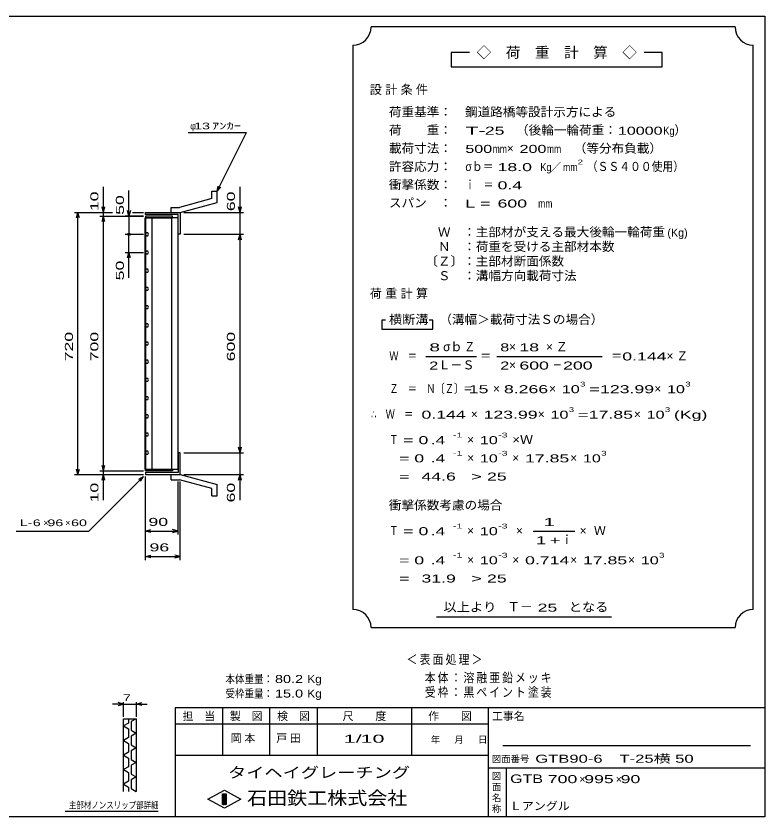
# Model space of a CAD drawing. Units: millimetres, scale not verified. Extents: x -1820 to 1731, y -1282 to 1054.
# Drawn here: x -326 to 1731, y -1146 to 1054 of the extents above; entities that cross this region are included whole.
import ezdxf
from ezdxf.enums import TextEntityAlignment as Align

# ---------------------------------------------------------------- set-up
doc = ezdxf.new("R2010")
doc.units = ezdxf.units.MM
doc.header["$LTSCALE"] = 10
for name, color, linetype, lineweight in [('0_2', 150, 'Continuous', 25), ('16', 3, 'Continuous', 25), ('19', 6, 'Continuous', 25), ('22', 4, 'Continuous', 25), ('24', 2, 'Continuous', 25), ('32', 4, 'Continuous', 25)]:
    doc.layers.add(name, color=color, linetype=linetype, lineweight=lineweight)
doc.styles.add('ベクトル', font='')
doc.styles.get('ベクトル').set_extended_font_data('ベクトル')

msp = doc.modelspace()

# ---------------------------------------------------------------- linework, layer by layer
at = {"layer": '0_2'}
for p, q in [((-1729, 1053.5), (1731, 1053.5)), ((1731, 1053.5), (1731, -1146.5)), ((1731, -846.5), (111, -846.5)), ((111, -846.5), (111, -1146.5)), ((241, -846.5), (241, -976.5)), ((371, -976.5), (371, -846.5)), ((501, -846.5), (501, -976.5)), ((761, -976.5), (761, -846.5)), ((971, -846.5), (971, -1146.5)), ((971, -891.5), (111, -891.5)), ((1691, -951.5), (1011, -951.5)), ((111, -976.5), (971, -976.5)), ((971, -1011.5), (1731, -1011.5)), ((1021, -1146.5), (1021, -1011.5)), ((201, -1097.5), (246, -1072.5)), ((246, -1072.5), (291, -1097.5)), ((246, -1122.5), (201, -1097.5)), ((241, -1082.5), (251, -1082.5)), ((241, -1112.5), (241, -1082.5)), ((241, -1082.5), (243, -1082.5)), ((243, -1082.5), (243, -1112.5)), ((245, -1112.5), (245, -1082.5)), ((245, -1082.5), (247, -1082.5)), ((291, -1097.5), (246, -1122.5)), ((247, -1082.5), (247, -1112.5)), ((249, -1112.5), (249, -1082.5)), ((249, -1082.5), (251, -1082.5)), ((251, -1082.5), (251, -1112.5)), ((251, -1082.5), (251, -1112.5)), ((251, -1112.5), (241, -1112.5)), ((243, -1112.5), (245, -1112.5)), ((247, -1112.5), (249, -1112.5)), ((1731, -1146.5), (-1729, -1146.5))]:
    msp.add_line(p, q, dxfattribs=at)
at = {"layer": '16'}
for p, q in [((28.3, -191.5), (28.3, 499.5)), ((28.3, 499.5), (29, 499.5)), ((104, 504), (29, 504)), ((29, 504), (29, 499.5)), ((29, 499.5), (104, 499.5)), ((29, 499.5), (29, -191.5)), ((119, 499.5), (29, 499.5)), ((46.5, 499.5), (46.5, -191.5)), ((101.5, -191.5), (101.5, 499.5)), ((104, 499.5), (104, 504)), ((119, -191.5), (119, 499.5)), ((31.22, 457.88), (29, 453.96)), ((29, 453.96), (31.28, 450.09)), ((35.72, 457.91), (31.22, 457.88)), ((31.28, 450.09), (35.78, 450.12)), ((38, 454), (35.72, 457.91)), ((35.78, 450.12), (38, 454.04)), ((31.22, 407.88), (29, 403.96)), ((29, 403.96), (31.28, 400.09)), ((35.72, 407.91), (31.22, 407.88)), ((31.28, 400.09), (35.78, 400.12)), ((38, 404), (35.72, 407.91)), ((35.78, 400.12), (38, 404.04)), ((31.22, 357.88), (29, 353.96)), ((29, 353.96), (31.28, 350.09)), ((35.72, 357.91), (31.22, 357.88)), ((38, 354), (35.72, 357.91)), ((35.78, 350.12), (38, 354.04)), ((31.28, 350.09), (35.78, 350.12)), ((31.22, 307.88), (29, 303.96)), ((29, 303.96), (31.28, 300.09)), ((35.72, 307.91), (31.22, 307.88)), ((31.28, 300.09), (35.78, 300.12)), ((38, 304), (35.72, 307.91)), ((35.78, 300.12), (38, 304.04)), ((31.22, 257.88), (29, 253.96)), ((29, 253.96), (31.28, 250.09)), ((35.72, 257.91), (31.22, 257.88)), ((31.28, 250.09), (35.78, 250.12)), ((38, 254), (35.72, 257.91)), ((35.78, 250.12), (38, 254.04)), ((31.22, 207.88), (29, 203.96)), ((29, 203.96), (31.28, 200.09)), ((35.72, 207.91), (31.22, 207.88)), ((31.28, 200.09), (35.78, 200.12)), ((38, 204), (35.72, 207.91)), ((35.78, 200.12), (38, 204.04)), ((31.22, 157.88), (29, 153.96)), ((35.72, 157.91), (31.22, 157.88)), ((38, 154), (35.72, 157.91)), ((35.78, 150.12), (38, 154.04)), ((29, 153.96), (31.28, 150.09)), ((31.28, 150.09), (35.78, 150.12)), ((31.22, 107.88), (29, 103.96)), ((29, 103.96), (31.28, 100.09)), ((35.72, 107.91), (31.22, 107.88)), ((31.28, 100.09), (35.78, 100.12)), ((38, 104), (35.72, 107.91)), ((35.78, 100.12), (38, 104.04)), ((31.22, 57.88), (29, 53.96)), ((29, 53.96), (31.28, 50.09)), ((35.72, 57.91), (31.22, 57.88)), ((31.28, 50.09), (35.78, 50.12)), ((38, 54), (35.72, 57.91)), ((35.78, 50.12), (38, 54.04)), ((31.22, 7.88), (29, 3.96)), ((29, 3.96), (31.28, 0.09)), ((35.72, 7.91), (31.22, 7.88)), ((31.28, 0.09), (35.78, 0.12)), ((38, 4), (35.72, 7.91)), ((35.78, 0.12), (38, 4.04)), ((31.22, -42.12), (29, -46.04)), ((35.72, -42.09), (31.22, -42.12)), ((38, -46), (35.72, -42.09)), ((29, -46.04), (31.28, -49.91)), ((31.28, -49.91), (35.78, -49.88)), ((35.78, -49.88), (38, -45.96)), ((31.22, -92.12), (29, -96.04)), ((29, -96.04), (31.28, -99.91)), ((35.72, -92.09), (31.22, -92.12)), ((31.28, -99.91), (35.78, -99.88)), ((38, -96), (35.72, -92.09)), ((35.78, -99.88), (38, -95.96)), ((31.22, -142.12), (29, -146.04)), ((29, -146.04), (31.28, -149.91)), ((35.72, -142.09), (31.22, -142.12)), ((31.28, -149.91), (35.78, -149.88)), ((38, -146), (35.72, -142.09)), ((35.78, -149.88), (38, -145.96)), ((29, -191.5), (28.3, -191.5)), ((29, -191.5), (104, -191.5)), ((29, -196), (29, -191.5)), ((29, -191.5), (119, -191.5)), ((104, -196), (29, -196)), ((104, -191.5), (104, -196))]:
    msp.add_line(p, q, dxfattribs=at)
at = {"layer": '19'}
for p, q in [((212, 572), (226, 572)), ((212, 552), (212, 572)), ((226, 541), (226, 572)), ((212, 552), (123, 528)), ((100, 528), (123, 528)), ((100, 514), (100, 528)), ((125, 514), (226, 541)), ((29, 508), (29, 514)), ((29, 514), (124, 514)), ((119, 508), (29, 508)), ((100, 514), (125, 514)), ((119, 454), (119, 508)), ((124, 514), (125, 513)), ((125, 513), (125, 454)), ((125, 454), (119, 454)), ((125, -146), (119, -146)), ((119, -146), (119, -200)), ((125, -205), (125, -146)), ((29, -200), (29, -206)), ((119, -200), (29, -200)), ((29, -206), (124, -206)), ((100, -206), (125, -206)), ((100, -220), (100, -206)), ((100, -220), (123, -220)), ((212, -244), (123, -220)), ((124, -206), (125, -205)), ((125, -206), (226, -233)), ((226, -264), (226, -233)), ((212, -264), (212, -244)), ((212, -264), (226, -264))]:
    msp.add_line(p, q, dxfattribs=at)
at = {"layer": '22'}
for p, q in [((147, 734), (307, 734)), ((226, 572), (307, 734)), ((-86, 514), (-86, 584)), ((-16, 504), (-16, 574)), ((226, 572), (229, 586.6)), ((226, 572), (236, 583)), ((289, 514), (289, 584)), ((-86, 514), (-90, 529)), ((-86, 514), (-82, 529)), ((289, 514), (285, 529)), ((289, 514), (293, 529)), ((-166, 514), (-61, 514)), ((-160, 499), (-156, 514)), ((-152, 499), (-156, 514)), ((-156, -206), (-156, 514)), ((-96, 514), (-61, 514)), ((-86, 504), (-86, 514)), ((-16, 504), (-20, 519)), ((-12, 519), (-16, 504)), ((-6, 514), (24, 514)), ((-6, 514), (24, 514)), ((135, 514), (299, 514)), ((289, 454), (289, 514)), ((-96, 504), (24, 504)), ((-90, 489), (-86, 504)), ((-82, 489), (-86, 504)), ((-86, -196), (-86, 504)), ((24, 504), (-26, 504)), ((-16, 504), (-16, 454)), ((-26, 454), (24, 454)), ((-16, 404), (-16, 454)), ((135, 454), (299, 454)), ((285, 439), (289, 454)), ((293, 439), (289, 454)), ((289, -146), (289, 454)), ((-26, 404), (24, 404)), ((-20, 389), (-16, 404)), ((-12, 389), (-16, 404)), ((-16, 334), (-16, 404)), ((289, -146), (285, -131)), ((289, -146), (293, -131)), ((135, -146), (299, -146)), ((289, -206), (289, -146)), ((-156, -206), (-160, -191)), ((-156, -206), (-152, -191)), ((-96, -196), (24, -196)), ((-86, -196), (-90, -181)), ((-86, -196), (-82, -181)), ((-86, -206), (-86, -196)), ((-166, -206), (24, -206)), ((-126, -361), (24, -211)), ((-96, -206), (24, -206)), ((-90, -221), (-86, -206)), ((-82, -221), (-86, -206)), ((-86, -276), (-86, -206)), ((11, -219), (24, -211)), ((16, -224), (24, -211)), ((29, -371), (29, -211)), ((29, -441), (29, -211)), ((135, -206), (299, -206)), ((285, -221), (289, -206)), ((293, -221), (289, -206)), ((289, -276), (289, -206)), ((119, -371), (119, -225)), ((125, -441), (125, -225)), ((-326, -361), (-126, -361)), ((29, -361), (44, -357)), ((44, -365), (29, -361)), ((29, -361), (119, -361)), ((119, -361), (104, -357)), ((104, -365), (119, -361)), ((29, -431), (44, -427)), ((44, -435), (29, -431)), ((29, -431), (125, -431)), ((125, -431), (110, -427)), ((110, -435), (125, -431))]:
    msp.add_line(p, q, dxfattribs=at)
msp.add_circle((-16, 454), 3, dxfattribs=at)
at = {"layer": '24', "color": 4}
for p, q in [((1649, 1023.5), (649, 1023.5)), ((599, 973.5), (599, -576.5)), ((1699, -576.5), (1699, 973.5)), ((919, 953.5), (869, 953.5)), ((869, 953.5), (869, 913.5)), ((1449, 953.5), (1399, 953.5)), ((1449, 913.5), (1449, 953.5)), ((869, 913.5), (1449, 913.5)), ((689, 218.5), (679, 218.5)), ((679, 218.5), (679, 193.5)), ((819, 218.5), (809, 218.5)), ((819, 193.5), (819, 218.5)), ((679, 193.5), (819, 193.5)), ((799, 118.5), (939, 118.5)), ((994, 118.5), (1284, 118.5)), ((1094, -361.5), (1209, -361.5)), ((829, -596.5), (1309, -596.5)), ((649, -626.5), (1649, -626.5))]:
    msp.add_line(p, q, dxfattribs=at)
for centre, start, end in [((599, 1023.5), 270, 0), ((1699, 1023.5), 180, 270), ((599, -626.5), 0, 90), ((1699, -626.5), 90, 180)]:
    msp.add_arc(centre, 50, start, end, dxfattribs=at)
at = {"layer": '32'}
for p, q in [((-31, -836.5), (-46, -832.5)), ((-31, -871.5), (-31, -831.5)), ((4, -831.5), (4, -871.5)), ((4, -836.5), (19, -832.5)), ((-31, -836.5), (-61, -836.5)), ((-46, -840.5), (-31, -836.5)), ((-31, -836.5), (4, -836.5)), ((19, -840.5), (4, -836.5)), ((4, -836.5), (34, -836.5)), ((-31, -876.5), (4, -876.5)), ((-31, -1076.5), (-31, -876.5)), ((-17, -876.5), (-17, -888.5)), ((4, -876.5), (-10, -884.5)), ((4, -876.5), (4, -1076.5)), ((-17, -888.5), (-31, -896.5)), ((-31, -896.5), (-17, -904.5)), ((-10, -884.5), (-10, -908.5)), ((-17, -904.5), (-17, -928.5)), ((-10, -908.5), (4, -916.5)), ((4, -916.5), (-10, -924.5)), ((-17, -928.5), (-31, -936.5)), ((-31, -936.5), (-17, -944.5)), ((-17, -944.5), (-17, -968.5)), ((-10, -924.5), (-10, -948.5)), ((-10, -948.5), (4, -956.5)), ((4, -956.5), (-10, -964.5)), ((-10, -964.5), (-10, -988.5)), ((-17, -968.5), (-31, -976.5)), ((-31, -976.5), (-17, -984.5)), ((-17, -984.5), (-17, -1008.5)), ((-10, -988.5), (4, -996.5)), ((-17, -1008.5), (-31, -1016.5)), ((4, -996.5), (-10, -1004.5)), ((-10, -1004.5), (-10, -1028.5)), ((-31, -1016.5), (-17, -1024.5)), ((-17, -1024.5), (-17, -1048.5)), ((-10, -1028.5), (4, -1036.5)), ((-17, -1048.5), (-31, -1056.5)), ((4, -1036.5), (-10, -1044.5)), ((-10, -1044.5), (-10, -1068.5)), ((-31, -1056.5), (-17, -1064.5)), ((-17, -1064.5), (-17, -1076.5)), ((-10, -1068.5), (4, -1076.5)), ((64, -1131.5), (-191, -1131.5))]:
    msp.add_line(p, q, dxfattribs=at)

# ---------------------------------------------------------------- texts
at = {"layer": '0_2', "style": 'ベクトル'}
for s, height, p in [('担\u3000当', 21.99, (131, -869.5)), ('製\u3000図', 21.99, (261, -869.5)), ('検\u3000図', 21.99, (391, -869.5)), ('尺\u3000\u3000度', 21.99, (571, -869.5)), ('作\u3000\u3000図', 21.99, (806, -869.5)), ('工事名', 21.99, (981, -869.5)), ('年', 18.33, (813, -934)), ('月', 18.33, (878, -934)), ('日', 18.33, (943, -934)), ('図面番号', 18.33, (981, -987)), ('図', 18.33, (981, -1034)), ('面', 18.33, (981, -1064)), ('名', 18.33, (981, -1094)), ('称', 18.33, (981, -1124))]:
    msp.add_text(s, height=height, dxfattribs=at).set_placement(p, align=Align.MIDDLE_LEFT)
at = {"layer": '0_2', "color": 222, "style": 'ベクトル'}
for s, height, width, p in [('タイヘイグレーチング', 29.33, 1.25, (256, -1024.5)), ('石田鉄工株式会社', 36.66, 1.1, (308.5, -1094.5))]:
    msp.add_text(s, height=height, dxfattribs=dict(at, width=width)).set_placement(p, align=Align.MIDDLE_LEFT)
at = {"layer": '22', "color": 2, "style": 'ベクトル'}
for s, height, p in [('φ', 18.33, (152, 751.5)), ('×', 18.33, (-251, -338.5)), ('×', 18.33, (-191, -338.5)), ('×', 21.99, (1221, -1042.5)), ('×', 21.99, (1321, -1042.5))]:
    msp.add_text(s, height=height, dxfattribs=at).set_placement(p, align=Align.MIDDLE_LEFT)
for s, height, width, p in [(' 13 ', 18.33, 1.6, (152, 751.5)), ('ｱﾝｶｰ', 18.33, 1.6, (212, 751.5)), ('L-', 18.33, 1.6, (-316, -338.5)), (' 6 ', 18.33, 1.6, (-291, -338.5)), (' 96 ', 18.33, 1.6, (-251, -338.5)), (' 60 ', 18.33, 1.6, (-186, -338.5)), (' 90 ', 21.99, 1.65, (24, -336)), (' 96 ', 21.99, 1.65, (27, -406)), ('本体重量：', 21.99, 0.85, (249, -767.5)), (' 80.2', 21.99, 1.35, (374, -767.5)), ('Kg', 21.99, 1.1, (474, -767.5)), ('受枠重量：', 21.99, 0.85, (249, -807.5)), (' 15.0', 21.99, 1.35, (374, -807.5)), ('Kg', 21.99, 1.1, (474, -807.5)), ('1/', 21.99, 2, (574, -931.5)), (' 10 ', 21.99, 2, (604, -931.5)), ('GTB90-6\u3000T-25横 50            ', 21.99, 1.55, (1100, -986.5)), ('GTB', 23.46, 1.4, (1031, -1041.5)), (' 700 ', 21.99, 1.65, (1121, -1042.5)), (' 995 ', 21.99, 1.65, (1221, -1042.5)), (' 90 ', 21.99, 1.65, (1321, -1042.5)), ('Ｌアングル', 21.99, 1.1, (1030, -1116.5))]:
    msp.add_text(s, height=height, dxfattribs=dict(at, width=width)).set_placement(p, align=Align.MIDDLE_LEFT)
at = {"layer": '22', "color": 2, "style": 'ベクトル', "width": 1.65}
for s, p in [(' 10 ', (-111, 504)), (' 50 ', (-41, 494)), (' 60 ', (264, 504)), (' 50 ', (-41, 314)), (' 720 ', (-181, 91.5)), (' 700 ', (-111, 91.5)), (' 600 ', (264, 91.5)), (' 10 ', (-111, -296)), (' 60 ', (264, -296))]:
    msp.add_text(s, height=21.99, rotation=90, dxfattribs=at).set_placement(p, align=Align.MIDDLE_LEFT)
at = {"layer": '22', "color": 2, "attachment_point": 4, "style": 'ベクトル'}
for s, insert, char_height in [('\\T1.2;\\W0.85;＜表面処理＞', (746.5, -715), 25.66), ('\\T1.19;\\W0.85;本体：溶融亜鉛メッキ', (796.5, -765), 25.66), ('\\T1.19;\\W0.85;受枠：黒ペイント塗装', (796.5, -805), 25.66), ('\\T1.25;岡本\u3000', (263.5, -931.5), 21.99), ('\\T1.25;戸田\u3000', (388.5, -931.5), 21.99)]:
    msp.add_mtext(s, dxfattribs=dict(at, insert=insert, char_height=char_height))
at = {"layer": '24', "style": 'ベクトル'}
for s, height, p in [('◇\u3000荷\u3000重\u3000計\u3000算\u3000◇', 29.33, (939, 953.5)), ('）', 24.19, (1482, 740)), ('×', 24.19, (1022, 690)), ('／', 21.99, (1141.5, 638.5)), ('(Kg)', 21.99, (1463, 458.5)), ('σｂ', 24.19, (847, 145)), ('×', 24.19, (1028, 145)), ('Ｌ－Ｓ', 24.19, (834, 95)), ('×', 24.19, (1028, 95)), ('×', 24.19, (984, 30)), ('×', 24.19, (1138, 30)), ('×', 24.19, (1427, 30)), ('×', 24.19, (923, -40)), ('×', 24.19, (1107, -40)), ('×', 24.19, (1371, -40)), ('×', 24.19, (913, -110)), ('×', 24.19, (913, -160)), ('×', 24.19, (1037, -160)), ('×', 24.19, (1196, -160)), ('Ｗ', 24.19, (1261, -360)), ('×', 24.19, (913, -360)), ('×', 24.19, (1047, -360)), ('ｉ', 24.19, (1170.5, -385)), ('×', 24.19, (1222, -360)), ('×', 24.19, (913, -440)), ('×', 24.19, (1037, -440)), ('×', 24.19, (1196, -440)), ('×', 24.19, (1355, -440)), ('Ｔ－', 25.66, (1023, -569))]:
    msp.add_text(s, height=height, dxfattribs=at).set_placement(p, align=Align.MIDDLE_LEFT)
for s, height, width, p in [('荷重基準：\u3000', 24.19, 1.05, (698, 790)), ('鋼道路橋等設計示方による', 24.19, 1.05, (907, 790)), ('荷\u3000\u3000重：\u3000', 24.19, 1.05, (698, 740)), ('T-', 21.99, 2, (908, 738.5)), (' 25 ', 21.99, 1.65, (948, 738.5)), ('（後輪一輪荷重：', 24.19, 1.05, (1047, 740)), ('10000', 21.99, 1.5, (1327, 738.5)), ('Kg', 21.99, 0.85, (1452, 738.5)), ('載荷寸法：\u3000', 24.19, 1.05, (698, 690)), ('\u3000（等分布負載）', 24.19, 1.05, (1171, 690)), ('500', 21.99, 1.5, (908, 688.5)), ('mm', 21.99, 0.8, (983, 688.5)), ('200', 21.99, 1.5, (1057, 688.5)), ('mm', 21.99, 0.8, (1132, 688.5)), ('許容応力：\u3000', 24.19, 1.05, (698, 640)), ('σｂ＝', 24.19, 0.9, (908, 640)), (' 18.0', 21.99, 1.65, (983, 638.5)), ('Kg', 21.99, 0.85, (1114, 638.5)), ('mm', 21.99, 0.8, (1176.5, 638.5)), ('2', 13.2, 1.5, (1216.5, 652.5)), ('（ＳＳ４００使用）', 24.19, 0.9, (1241.5, 640)), ('衝撃係数：\u3000', 24.19, 1.05, (698, 590)), ('ｉ\u3000＝', 24.19, 0.75, (908, 590)), (' 0.4', 21.99, 1.65, (983, 588.5)), ('スパン\u3000：\u3000', 24.19, 1.05, (698, 540)), ('L =', 21.99, 1.65, (908, 538.5)), (' 600 ', 21.99, 1.65, (983, 538.5)), ('mm', 21.99, 0.8, (1108, 538.5)), ('\u3000Ｗ\u3000：主部材が支える最大後輪一輪荷重', 24.19, 1.05, (798, 460)), ('\u3000Ｎ\u3000：荷重を受ける主部材本数', 24.19, 1.05, (798, 420)), ('〔Ｚ〕：主部材断面係数', 24.19, 1.05, (798, 380)), ('\u3000Ｓ\u3000：溝幅方向載荷寸法', 24.19, 1.05, (798, 340)), ('横断溝', 24.19, 1.1, (698, 220)), ('\u3000（溝幅＞載荷寸法Ｓの場合）', 24.19, 1.05, (802, 220)), ('8', 21.99, 1.8, (809, 143.5)), ('Ｚ', 24.19, 0.9, (905, 145)), ('8', 21.99, 1.5, (1004, 143.5)), (' 18 ', 21.99, 1.65, (1043, 143.5)), ('Ｗ\u3000＝', 24.19, 0.75, (699, 120)), ('＝', 24.19, 0.9, (949, 120)), ('＝', 24.19, 0.9, (1309, 120)), ('0.144', 21.99, 1.65, (1339, 118.5)), ('2', 21.99, 1.5, (809, 93.5)), ('2', 21.99, 1.5, (1004, 93.5)), (' 600 ', 21.99, 1.65, (1043, 93.5)), ('－', 24.19, 0.75, (1148, 95)), (' 200 ', 21.99, 1.65, (1163, 93.5)), ('Ｚ\u3000＝\u3000Ｎ〔Ｚ〕＝', 24.19, 0.75, (699, 30)), ('3', 13.2, 1.5, (1223, 42.5)), ('3', 13.2, 1.5, (1512, 42.5)), (' 15 ', 21.99, 1.65, (904, 28.5)), ('8.266', 21.99, 1.65, (1014, 28.5)), ('10', 21.99, 1.5, (1173, 28.5)), ('=', 21.99, 1.7, (1248, 28.5)), ('123.99', 21.99, 1.65, (1278, 28.5)), ('10', 21.99, 1.5, (1462, 28.5)), ('3', 13.2, 1.5, (1192, -27.5)), ('3', 13.2, 1.5, (1456, -27.5)), ('∴\u3000Ｗ\u3000＝', 24.19, 0.75, (649, -40)), (' 0.144', 21.99, 1.65, (774, -41.5)), ('123.99', 21.99, 1.65, (958, -41.5)), ('10', 21.99, 1.5, (1142, -41.5)), ('=', 21.99, 1.7, (1217, -41.5)), ('17.85', 21.99, 1.65, (1247, -41.5)), ('10', 21.99, 1.5, (1406, -41.5)), ('(Kg)', 21.99, 1.65, (1481, -41.5)), ('Ｔ', 24.19, 0.75, (699, -110)), (' = 0', 21.99, 1.65, (724, -111.5)), (' .4 ', 21.99, 1.65, (799, -111.5)), ('-1', 13.2, 1.65, (874, -97.5)), ('10', 21.99, 1.5, (948, -111.5)), ('-3', 13.2, 1.65, (998, -97.5)), ('×Ｗ', 24.19, 1.1, (1037, -110)), ('  = 0', 21.99, 1.65, (699, -161.5)), (' .4 ', 21.99, 1.65, (799, -161.5)), ('-1', 13.2, 1.65, (874, -147.5)), ('10', 21.99, 1.5, (948, -161.5)), ('-3', 13.2, 1.65, (998, -147.5)), ('17.85', 21.99, 1.65, (1072, -161.5)), ('10', 21.99, 1.5, (1231, -161.5)), ('3', 13.2, 1.5, (1281, -147.5)), ('  =', 21.99, 1.65, (699, -211.5)), (' 44.6', 21.99, 1.65, (774, -211.5)), ('>', 21.99, 1.7, (924, -211.5)), (' 25 ', 21.99, 1.65, (954, -211.5)), ('衝撃係数考慮の場合', 24.19, 1.05, (698, -290)), ('Ｔ', 24.19, 0.75, (699, -360)), (' = 0', 21.99, 1.65, (724, -361.5)), (' .4 ', 21.99, 1.65, (799, -361.5)), ('-1', 13.2, 1.65, (874, -347.5)), ('10', 21.99, 1.5, (948, -361.5)), ('-3', 13.2, 1.65, (998, -347.5)), ('  = 0', 21.99, 1.65, (699, -441.5)), (' .4 ', 21.99, 1.65, (799, -441.5)), ('-1', 13.2, 1.65, (874, -427.5)), ('10', 21.99, 1.5, (948, -441.5)), ('-3', 13.2, 1.65, (998, -427.5)), ('0.714', 21.99, 1.65, (1072, -441.5)), ('17.85', 21.99, 1.65, (1231, -441.5)), ('10', 21.99, 1.5, (1390, -441.5)), ('3', 13.2, 1.5, (1440, -427.5)), (' 31.9', 21.99, 1.65, (774, -491.5)), ('>', 21.99, 1.7, (924, -491.5)), (' 25 ', 21.99, 1.65, (954, -491.5)), ('  =', 21.99, 1.65, (699, -491.5)), ('以上より\u3000', 24.19, 1.1, (848, -570)), (' 25 ', 21.99, 1.65, (1093, -571.5)), ('となる', 24.19, 1.1, (1192, -570))]:
    msp.add_text(s, height=height, dxfattribs=dict(at, width=width)).set_placement(p, align=Align.MIDDLE_LEFT)
at = {"layer": '24', "attachment_point": 4, "style": 'ベクトル'}
for s, insert, char_height in [('\\T1.28;設計条件', (645.5, 850), 24.19), ('\\T1.28;荷重計算', (645.5, 290), 24.19), ('\\T1.42;×Ｚ', (1129.5, 145), 24.19), ('\\T1.42;×Ｚ', (1460.5, 120), 24.19), ('\\T1.25;\\W2;\\~1\\~', (1101.5, -336.5), 21.99), ('\\T1.33;\\W1.75;1+', (1101.5, -386.5), 21.99)]:
    msp.add_mtext(s, dxfattribs=dict(at, insert=insert, char_height=char_height))
at = {"layer": '32', "color": 2, "style": 'ベクトル'}
for s, width, p in [(' 7 ', 1.6, (-43.5, -819)), ('主部材ノンスリップ部詳細', 0.8, (-181, -1114))]:
    msp.add_text(s, height=18.33, dxfattribs=dict(at, width=width)).set_placement(p, align=Align.MIDDLE_LEFT)

doc.saveas('drawing.dxf')
